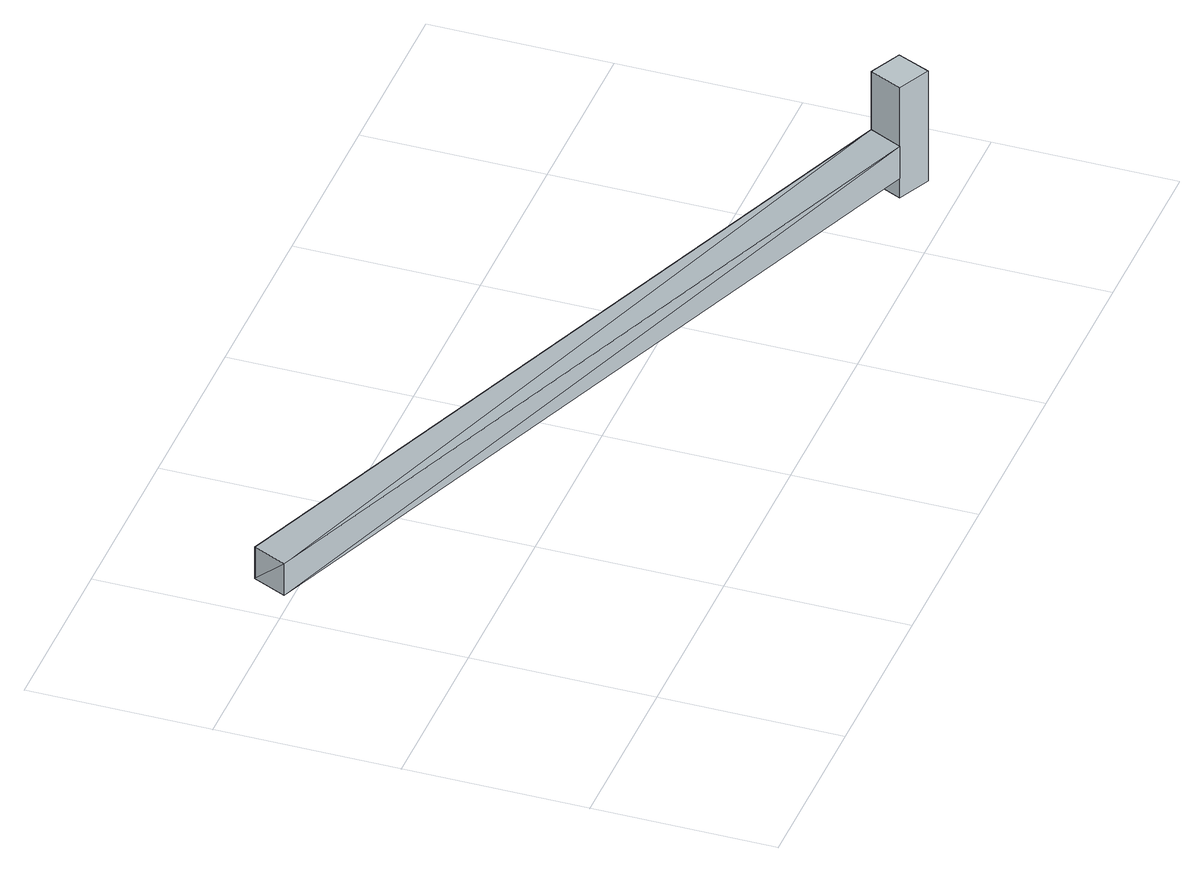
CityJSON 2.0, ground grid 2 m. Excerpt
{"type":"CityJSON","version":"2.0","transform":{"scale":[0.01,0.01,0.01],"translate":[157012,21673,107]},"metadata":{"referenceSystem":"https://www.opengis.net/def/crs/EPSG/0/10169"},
"CityObjects":{
"object1":{"type":"GenericCityObject","attributes":{"name":"雨水管路","year":2012},"geometry":[{"type":"MultiSurface","lod":"2","boundaries":[[[0,1,2]],[[0,3,1]],[[4,5,6]],[[5,7,6]],[[4,0,5]],[[4,3,0]],[[5,2,7]],[[5,0,2]],[[7,1,6]],[[7,2,1]],[[1,3,6]],[[3,4,6]]]}]},
"object2":{"type":"GenericCityObject","attributes":{"name":"雨水マンホール","year":2010},"geometry":[{"type":"MultiSurface","lod":"2","boundaries":[[[8,9,10,11]],[[9,8,12,13]],[[12,8,11,14]],[[13,15,10,9]],[[13,12,14,15]],[[15,14,11,10]]]}]}
},
"vertices":[
[864,79,184],[39,409,133],[56,446,133],[847,43,184],[847,43,144],[864,79,144],[39,409,94],[56,446,94],
[884,26,256],[884,26,120],[847,43,120],[847,43,256],[900,62,256],[900,62,120],[864,79,256],[864,79,120]
]}
